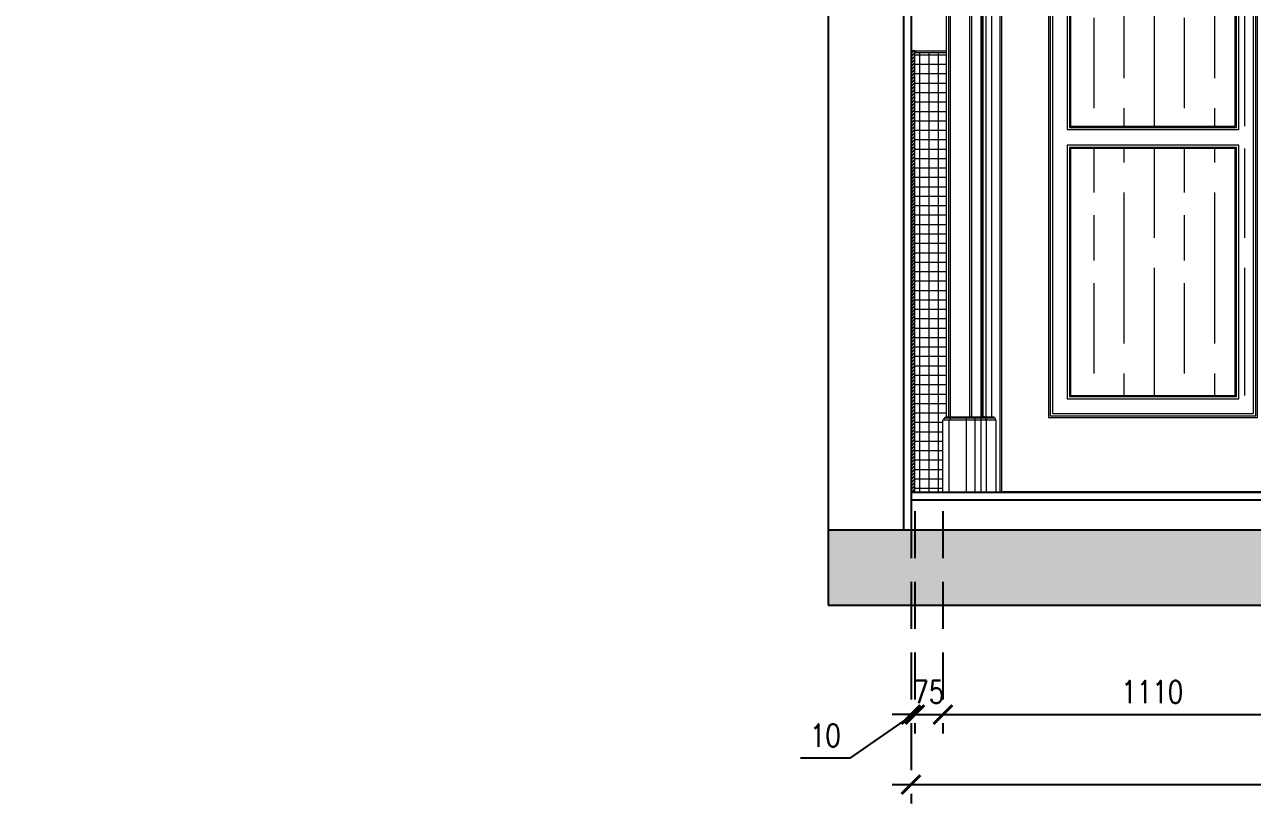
# Model space of a CAD drawing. Header units: inches. Extents: x -12478 to 399182, y -23212 to 525552.
# Drawn here: x 22575 to 25833, y -9886 to -7820 of the extents above; entities that cross this region are included whole.
import ezdxf

# ---------------------------------------------------------------- set-up
doc = ezdxf.new("R2010")
doc.units = ezdxf.units.IN
doc.header["$LTSCALE"] = 1000
doc.header["$MEASUREMENT"] = 0
for name, pattern in [('DASHED', [0.75, 0.5, -0.25]), ('HIDDEN', [0.375, 0.25, -0.125]), ('HIDDEN2', [0.1875, 0.125, -0.0625])]:
    doc.linetypes.add(name, pattern=pattern)
for name, color, linetype in [('8', 8, 'Continuous'), ('A-DIM', 9, 'Continuous'), ('A-Hidden', 8, 'HIDDEN'), ('Layer1', 1, 'Continuous'), ('Layer3', 3, 'Continuous'), ('Layer7', 8, 'Continuous'), ('WOOD', 23, 'Continuous')]:
    doc.layers.add(name, color=color, linetype=linetype)
doc.layers.add('CQ Marble', color=6, linetype='Continuous', lineweight=0)
doc.layers.add('Sanitaire', color=253, linetype='Continuous', lineweight=0)
doc.styles.add('ZZ-Dim All', font='romans.shx', dxfattribs={"width": 0.8})
doc.dimstyles.new('DIM-100', dxfattribs={"dimscale": 50, "dimtxt": 1.25, "dimasz": 1, "dimexe": 1, "dimexo": 1, "dimgap": 0.6, "dimtad": 1, "dimdec": 0, "dimrnd": 5, "dimdsep": 46, "dimtxsty": 'ZZ-Dim All', "dimblk1": 'ARCHTICK', "dimblk2": 'ARCHTICK', "dimsah": 1, "dimcen": 1, "dimdle": 1, "dimclrd": 256, "dimclre": 8, "dimclrt": 256, "dimazin": 2, "dimtfac": 1, "dimtdec": 0, "dimtix": 1, "dimtmove": 2, "dimatfit": 2, "dimfxl": 0.1, "dimtolj": 1, "dimtzin": 0, "dimlwd": -1, "dimlwe": -1, "dimarcsym": 0})

# ---------------------------------------------------------------- blocks, each defined once
blk = doc.blocks.new('A$C296266e4')
at = {"layer": '8', "lineweight": 0}
h = blk.add_hatch(dxfattribs=at)
h.set_pattern_fill('GOST_WOOD', color=256, scale=40)
h.set_pattern_definition([(90, (386452.5, 119717.87), (-240, -1e-14), [400, -80]), (90, (386372.5, 119637.87), (-240, -1e-14), [240, -60, 120, -60]), (90, (386292.5, 119517.87), (-240, -1e-14), [400, -80])])
h.paths.add_polyline_path([(831, 971), (339, 971), (339, 1675), (831, 1675)])
h = blk.add_hatch(dxfattribs=at)
h.set_pattern_fill('GOST_WOOD', color=256, scale=40)
h.set_pattern_definition([(90, (386452.5, 119014.2), (-240, -1e-14), [400, -80]), (90, (386372.5, 118934.2), (-240, -1e-14), [240, -60, 120, -60]), (90, (386292.5, 118814.2), (-240, -1e-14), [400, -80])])
h.paths.add_polyline_path([(339, 912), (831, 912), (831, 257), (339, 257)])
at = {"layer": 'Layer7', "linetype": 'HIDDEN2', "lineweight": 0, "ltscale": 30, "elevation": 0}
blk.add_lwpolyline([(101.3, 0), (101.3, 2600), (1010, 2600), (1010, 0)], dxfattribs=at)
at = {"layer": 'WOOD', "lineweight": 0}
for p, q in [((138.9, 196.5, 0), (3.8, 196.5, 0)), ((63.1, 0, 0), (63.1, 200, 0)), ((85.5, 0, 0), (85.5, 200, 0)), ((3.8, 192.5, 0), (138.9, 192.5, 0)), ((16.4, 0, 0), (16.4, 192.5, 0)), ((115.8, 0, 0), (115.7, 192.5, 0)), ((1111.3, 0, 0), (13.7, 0, 0))]:
    blk.add_line(p, q, dxfattribs=at)
at = {"layer": 'WOOD', "lineweight": 0, "elevation": 0}
for points in [[(10, 200), (10, 2691.3), (941.3, 2691.3)], [(16, 200), (16, 2685.3), (941.3, 2685.3)], [(20.4, 200), (20.4, 2680.9), (941.3, 2680.9)], [(71.5, 200), (71.5, 2629.8), (941.3, 2629.8)], [(76.5, 200), (76.5, 2624.9), (941.3, 2624.9)], [(103, 200), (103, 2598.3), (941.3, 2598.3)], [(107, 200), (107, 2594.3), (941.3, 2594.3)], [(115, 200), (115, 2586.3), (941.3, 2586.3)], [(130, 200), (130, 2571.3), (941.3, 2571.3)], [(152.3, 0), (152.3, 2549), (941.3, 2549)], [(156.3, 0), (156.3, 2545), (941.3, 2545)], [(160, 2), (955, 2)]]:
    blk.add_lwpolyline(points, dxfattribs=at)
for points in [[(280, 198), (835, 198), (835, 2498), (280, 2498)], [(285, 203), (830, 203), (830, 2493), (285, 2493)], [(291, 209), (824, 209), (824, 2487), (291, 2487)], [(785, 962), (785, 1684), (330, 1684), (330, 962)], [(779, 968), (779, 1678), (336, 1678), (336, 968)], [(776, 971), (776, 1675), (339, 1675), (339, 971)], [(785, 248), (785, 921), (330, 921), (330, 248)], [(779, 254), (779, 915), (336, 915), (336, 254)], [(776, 257), (776, 912), (339, 912), (339, 257)]]:
    blk.add_lwpolyline(points, close=True, dxfattribs=at)
for points in [[(0, 0), (0, 0), (0, 192.5), (3.8, 192.5), (3.8, 196.5, 0.423814), (7.3, 200), (7.3, 200), (135.3, 200, 0.430156), (138.9, 196.5), (138.9, 192.5), (140.3, 192.5), (140.3, 0), (0, 0)], [(16.4, 192.5), (19.5, 192.4), (19.5, 196.4, 0.454305), (23, 200), (27, 200)], [(117.6, 192.5), (113.8, 192.4), (113.8, 196.4, -0.454305), (110.3, 200), (106.3, 200)]]:
    blk.add_lwpolyline(points, format="xyb", dxfattribs=at)
blk = doc.blocks.new('_ARCHTICK')
at = {"color": 0, "linetype": 'ByBlock', "const_width": 0.15}
blk.add_lwpolyline([(-0.5, -0.5), (0.5, 0.5)], dxfattribs=at)
blk = doc.blocks.new('*D631')
at = {"layer": 'A-DIM', "color": 8, "linetype": 'HIDDEN2', "transparency": 16777216}
for p, q in [((24926.7, -9110.6), (24926.7, -9700.6)), ((24936.7, -9110.6), (24936.7, -9700.6))]:
    blk.add_line(p, q, dxfattribs=at)
at = {"layer": 'A-DIM', "transparency": 16777216}
for p, q in [((24931.7, -9650.6), (24764.7, -9765.9)), ((24926.7, -9650.6), (24876.7, -9650.6)), ((24936.7, -9650.6), (24926.7, -9650.6)), ((24936.7, -9650.6), (24926.7, -9650.6)), ((24936.7, -9650.6), (24986.7, -9650.6)), ((24764.7, -9765.9), (24633.8, -9765.9))]:
    blk.add_line(p, q, dxfattribs=at)
at = {"layer": 'Defpoints', "color": 0, "transparency": 16777216}
for p in [(24926.7, -9060.6, 0), (24936.7, -9060.6, 0), (24926.7, -9650.6)]:
    blk.add_point(p, dxfattribs=at)
at = {"layer": 'A-DIM', "transparency": 16777216, "xscale": 50, "yscale": 50, "zscale": 50}
blk.add_blockref('_ARCHTICK', (24926.7, -9650.6), dxfattribs=at)
at = {"layer": 'A-DIM', "transparency": 16777216, "xscale": 50, "yscale": 50, "zscale": 50, "rotation": 180}
blk.add_blockref('_ARCHTICK', (24936.7, -9650.6), dxfattribs=at)
at = {"layer": 'A-DIM', "color": 3, "transparency": 16777216, "insert": (24699.3, -9705.9), "char_height": 60, "attachment_point": 5, "style": 'ZZ-Dim All'}
blk.add_mtext('\\A1;10', dxfattribs=at)
blk = doc.blocks.new('*D632')
at = {"layer": 'A-DIM', "color": 8, "linetype": 'HIDDEN2', "transparency": 16777216}
for p, q in [((24926.7, -9110.6), (24926.7, -9886.4)), ((29426.7, -9110.6), (29426.7, -9886.4))]:
    blk.add_line(p, q, dxfattribs=at)
at = {"layer": 'A-DIM', "transparency": 16777216}
blk.add_line((24876.7, -9836.4), (29476.7, -9836.4), dxfattribs=at)
at = {"layer": 'Defpoints', "color": 0, "transparency": 16777216}
for p in [(24926.7, -9060.6, 0), (29426.7, -9060.6, 0), (29426.7, -9836.4)]:
    blk.add_point(p, dxfattribs=at)
at = {"layer": 'A-DIM', "transparency": 16777216, "xscale": 50, "yscale": 50, "zscale": 50, "rotation": 180}
blk.add_blockref('_ARCHTICK', (24926.7, -9836.4), dxfattribs=at)
at = {"layer": 'A-DIM', "transparency": 16777216, "xscale": 50, "yscale": 50, "zscale": 50}
blk.add_blockref('_ARCHTICK', (29426.7, -9836.4), dxfattribs=at)
at = {"layer": 'A-DIM', "color": 3, "transparency": 16777216, "insert": (27176.7, -9776.4), "char_height": 60, "attachment_point": 5, "style": 'ZZ-Dim All'}
blk.add_mtext('\\A1;4500', dxfattribs=at)
blk = doc.blocks.new('*D633')
at = {"layer": 'A-DIM', "color": 8, "linetype": 'HIDDEN2', "transparency": 16777216}
for p, q in [((24936.7, -9110.6), (24936.7, -9700.6)), ((25011.2, -9110.6), (25011.2, -9700.6))]:
    blk.add_line(p, q, dxfattribs=at)
at = {"layer": 'A-DIM', "transparency": 16777216}
for p, q in [((24936.7, -9650.6), (24886.7, -9650.6)), ((24936.7, -9650.6), (25011.2, -9650.6)), ((25011.2, -9650.6), (25061.2, -9650.6))]:
    blk.add_line(p, q, dxfattribs=at)
at = {"layer": 'Defpoints', "color": 0, "transparency": 16777216}
for p in [(24936.7, -9060.6, 0), (25011.2, -9060.6, 0), (25011.2, -9650.6)]:
    blk.add_point(p, dxfattribs=at)
at = {"layer": 'A-DIM', "transparency": 16777216, "xscale": 50, "yscale": 50, "zscale": 50}
blk.add_blockref('_ARCHTICK', (24936.7, -9650.6), dxfattribs=at)
at = {"layer": 'A-DIM', "transparency": 16777216, "xscale": 50, "yscale": 50, "zscale": 50, "rotation": 180}
blk.add_blockref('_ARCHTICK', (25011.2, -9650.6), dxfattribs=at)
at = {"layer": 'A-DIM', "color": 3, "transparency": 16777216, "insert": (24973.9, -9590.6), "char_height": 60, "attachment_point": 5, "style": 'ZZ-Dim All'}
blk.add_mtext('\\A1;75', dxfattribs=at)
blk = doc.blocks.new('*D634')
at = {"layer": 'A-DIM', "color": 8, "linetype": 'HIDDEN2', "transparency": 16777216}
for p, q in [((25011.2, -9110.6), (25011.2, -9700.6)), ((26122.5, -9110.6), (26122.5, -9700.6))]:
    blk.add_line(p, q, dxfattribs=at)
at = {"layer": 'A-DIM', "transparency": 16777216}
blk.add_line((24961.2, -9650.6), (26172.5, -9650.6), dxfattribs=at)
at = {"layer": 'Defpoints', "color": 0, "transparency": 16777216}
for p in [(25011.2, -9060.6, 0), (26122.5, -9060.6, 0), (26122.5, -9650.6)]:
    blk.add_point(p, dxfattribs=at)
at = {"layer": 'A-DIM', "transparency": 16777216, "xscale": 50, "yscale": 50, "zscale": 50, "rotation": 180}
blk.add_blockref('_ARCHTICK', (25011.2, -9650.6), dxfattribs=at)
at = {"layer": 'A-DIM', "transparency": 16777216, "xscale": 50, "yscale": 50, "zscale": 50}
blk.add_blockref('_ARCHTICK', (26122.5, -9650.6), dxfattribs=at)
at = {"layer": 'A-DIM', "color": 3, "transparency": 16777216, "insert": (25566.8, -9590.6), "char_height": 60, "attachment_point": 5, "style": 'ZZ-Dim All'}
blk.add_mtext('\\A1;1110', dxfattribs=at)

msp = doc.modelspace()

# ---------------------------------------------------------------- hatches: boundary and pattern name
h = msp.add_hatch()
h.set_pattern_fill('STEEL', color=8)
h.set_pattern_definition([(45, (18759.78701, -180), (-0.0883883476, 0.0883883476), []), (45, (18759.78701, -179.9375), (-0.0883883476, 0.0883883476), [])])
h.paths.add_polyline_path([(24939.2, -7889.1), (24926.7, -7889.1), (24926.7, -7891.1), (24936.7, -7891.1), (24936.7, -7893.6), (24939.2, -7893.6), (24939.2, -7891.1)])
h = msp.add_hatch()
h.set_pattern_fill('ANSI31', color=8, scale=50)
h.set_pattern_definition([(45, (18759.787, -4e-10), (-4.4194174, 4.4194174), [])])
h.paths.add_polyline_path([(24936.7, -7891.1), (24926.7, -7891.1), (24926.7, -9060.6), (24936.7, -9060.6)])
at = {"layer": 'Layer7'}
h = msp.add_hatch(dxfattribs=at)
h.set_pattern_fill('AR-CONC', color=256, scale=10, style=0)
h.set_pattern_definition([(50, (-17395.623, 1316.62), (71.72602, -6.27521), [7.5, -82.5]), (355, (-17395.62, 1316.62), (-13.87513, 75.21921), [6, -66]), (100.4514, (-17389.646, 1316.096), (57.85094, 68.94395), [6.37402, -70.11421]), (46.1842, (-17395.62, 1336.62), (106.7241, -16.5519), [11.25, -123.75]), (96.6356, (-17386.73, 1335.24), (93.46627, 97.41179), [9.56103, -105.1713]), (351.1842, (-17395.62, 1336.62), (93.4662, 97.41186), [9, -99]), (21, (-17385.623, 1331.62), (59.690705, -40.26189), [7.5, -82.5]), (326, (-17385.62, 1331.62), (24.33153, 72.515), [6, -66]), (71.4514, (-17380.65, 1328.26), (84.02226, 32.25305), [6.37402, -70.11421]), (37.5, (-17395.623, 1316.619), (1.215986, 33.289385), [0, -65.2, 0, -67, 0, -66.25]), (7.5, (-17395.623, 1316.62), (26.306954, 39.44117), [0, -38.2, 0, -63.7, 0, -25.25]), (327.5, (-17417.923, 1316.619), (53.382244, -2.255487), [0, -25, 0, -78, 0, -103.5]), (317.5, (-17427.923, 1316.62), (58.318617, 10.0105), [0, -32.5, 0, -51.8, 0, -73.5])])
h.paths.add_polyline_path([(24706.5, -9160.6), (24706.5, -9360.6), (29646.8, -9360.6), (29646.8, -9160.6)])
at = {"layer": 'Sanitaire'}
h = msp.add_hatch(dxfattribs=at)
h.set_pattern_fill('ANSI37', color=8, scale=200, angle=45)
h.set_pattern_definition([(90, (24849.77, -3e-08), (-25, 0), []), (180, (24849.77, -3e-08), (-4e-15, -25), [])])
edge = h.paths.add_edge_path(flags=17)
edge.add_arc((28689.6, -8523.4), 12.7, 0, 360)
edge = h.paths.add_edge_path()
edge.add_line((27830.7, -8000.6), (27830.7, -7997.6))
edge.add_line((27830.7, -7983.6), (27830.7, -7997.6))
edge.add_line((27830.7, -7983.6), (27830.7, -7980.6))
edge.add_line((26206.7, -7893.6), (26206.7, -9060.6))
edge.add_line((22574.6, -9060.6), (29737.7, -9060.6))
edge.add_line((28845.7, -8995.9), (28845.7, -9051.7))
edge.add_line((28845.7, -9058.1), (28845.7, -9051.7))
edge.add_line((28846.5, -9058.1), (28846.5, -9060.6))
edge.add_line((28846.5, -9058.1), (28845.7, -9058.1))
edge.add_line((28845.7, -8995.9), (28845.7, -8989.6))
edge.add_line((28845.7, -8979.5), (28845.7, -8989.6))
edge.add_arc((28846.5, -8979.5), 0.787, 91.8486, 180, ccw=False)
edge.add_line((28846.5, -8969.7), (28846.5, -8989.6))
edge.add_line((28827.6, -8969.7), (28844.4, -8969.7))
edge.add_line((28844.4, -8969.7), (28844.6, -8969.7))
edge.add_line((28844.9, -8969.7), (28844.6, -8969.7))
edge.add_line((28844.9, -8969.7), (28850.3, -8969.7))
edge.add_line((28827.3, -8969.7), (28827.6, -8969.7))
edge.add_line((28827.3, -8969.7), (28827.1, -8969.7))
edge.add_line((28812.7, -8969.7), (28827.1, -8969.7))
edge.add_line((28812.7, -8969.7), (28811.2, -8969.7))
edge.add_line((28782, -8969.7), (28811.2, -8969.7))
edge.add_line((28777.7, -8969.7), (28781.7, -8969.7))
edge.add_line((28781.7, -8969.7), (28782, -8969.7))
edge.add_line((28727.7, -8483.5), (28727.7, -8969.8))
edge.add_line((28777.7, -8969.7), (28776.1, -8969.7))
edge.add_line((28776.1, -8968.9), (28775.1, -8968.9))
edge.add_line((28771.2, -8968.9), (28775.1, -8968.9))
edge.add_line((28771.2, -8968.9), (28768.9, -8968.9))
edge.add_line((28768.9, -8968.9), (28730.8, -8968.9))
edge.add_line((28730, -8968.4), (28730.8, -8968.9))
edge.add_line((28730, -8968.4), (28730, -8967.9))
edge.add_arc((28730, -8965.6), 2.29, 180, 270.0001, ccw=False)
edge.add_line((28727.7, -8965.6), (28727.7, -8487.6))
edge.add_line((28698.4, -8533), (28727.6, -8533))
edge.add_line((28732.8, -8472.2), (28732.8, -8475.4))
edge.add_line((28732.8, -8475.4), (28732.8, -8476.9))
edge.add_line((28732.8, -8476.9), (28732.8, -8483.3))
edge.add_arc((28774.5, -8484), 0.635, 90, 180, ccw=False)
edge.add_line((28773.9, -8484), (28773.9, -8485.6))
edge.add_arc((28730, -8487.6), 2.29, 89.9996, 180, ccw=False)
edge.add_line((28730.8, -8484.3), (28730, -8484.8))
edge.add_line((28730, -8484.8), (28730, -8485.3))
edge.add_line((28730.8, -8484.3), (28768.9, -8484.3))
edge.add_line((28732.8, -8483.3), (28743.9, -8483.3))
edge.add_line((28743.9, -8483.3), (28748.5, -8483.3))
edge.add_line((28745, -8483.3), (28756.1, -8483.3))
edge.add_line((28756.1, -8483.3), (28793.6, -8483.3))
edge.add_line((28768.9, -8484.3), (28771.2, -8484.3))
edge.add_line((28773.9, -8484.3), (28771.2, -8484.3))
edge.add_line((28729.3, -8471.7), (28730.1, -8472.2))
edge.add_line((28748.5, -8472.2), (28730.1, -8472.2))
edge.add_arc((28729.3, -8469), 2.29, 180, 270.0002, ccw=False)
edge.add_line((28727.1, -8469), (28726.9, -8326))
edge.add_arc((28695.3, -8390.3), 6.35, -90, 0, ccw=False)
edge.add_line((28695.3, -8396.6), (28689, -8396.6))
edge.add_line((28689, -8396.6), (28682.6, -8396.6))
edge.add_arc((28682.6, -8390.3), 6.35, 180, 270, ccw=False)
edge.add_line((28676.3, -8382.1), (28676.3, -8390.3))
edge.add_line((28676.3, -7893.6), (28676.3, -8382))
edge.add_line((28701.7, -8390.3), (28701.7, -8382.1))
edge.add_line((28701.7, -8382), (28701.7, -8325.9))
edge.add_line((28701.6, -8326), (28726.9, -8326))
edge.add_line((28676.3, -7893.6), (26206.7, -7893.6))
edge.add_line((26206.7, -7893.6), (26206.7, -7980.6))
h = msp.add_hatch(dxfattribs=at)
h.set_pattern_fill('ANSI37', color=8, scale=200, angle=45)
h.set_pattern_definition([(90, (20349.77, -4e-10), (-25, 0), []), (180, (20349.77, -4e-10), (-4e-15, -25), [])])
h.paths.add_polyline_path([(25011.2, -8868.2), (25021.1, -8868.2), (25021.3, -7893.6), (24936.7, -7893.6), (24936.4, -9060.6), (25011.2, -9060.6)])

# ---------------------------------------------------------------- linework, layer by layer
at = {"layer": 'A-Hidden', "linetype": 'DASHED', "lineweight": 0, "ltscale": 10}
msp.add_line((31778.7, -9060.6, 0), (24615.6, -9060.6, 0), dxfattribs=at)
at = {"layer": 'CQ Marble'}
for p, q in [((24936.7, -7891.1, 0), (24926.7, -7891.1, 0)), ((24939.2, -7889.1, 0), (25021.2, -7889.1, 0)), ((24939.2, -7893.6, 0), (25021.2, -7893.6, 0))]:
    msp.add_line(p, q, dxfattribs=at)
at = {"layer": 'CQ Marble', "elevation": 0}
for points in [[(24926.7, -7889.1), (24939.2, -7889.1), (24939.2, -7891.1), (24939.2, -7893.6), (24936.7, -7893.6), (24936.7, -7891.1), (24926.7, -7891.1)], [(24936.7, -7891.1), (24926.7, -7891.1), (24926.7, -9060.6), (24936.7, -9060.6)]]:
    msp.add_lwpolyline(points, close=True, dxfattribs=at)
at = {"layer": 'Layer1'}
for p, q in [((24926.7, -9060.6, 0), (29446.7, -9060.6, 0)), ((24926.7, -9080.6, 0), (29446.7, -9080.6, 0))]:
    msp.add_line(p, q, dxfattribs=at)
at = {"layer": 'Layer3'}
for p, q in [((24706.5, -4710.6, 0), (24706.5, -9360.6, 0)), ((24906.7, -4910.6, 0), (24906.7, -9160.6, 0)), ((24926.7, -4910.6, 0), (24926.7, -9160.6, 0)), ((24706.5, -9160.6, 0), (29646.8, -9160.6, 0)), ((24706.5, -9360.6, 0), (29646.8, -9360.6, 0))]:
    msp.add_line(p, q, dxfattribs=at)

# ---------------------------------------------------------------- block references
at = {"color": 8}
msp.add_blockref('A$C296266e4', (25011.2, -9060.6, 0), dxfattribs=at)

# ---------------------------------------------------------------- dimensions: what is measured, and where the dimension line sits
at = {"layer": 'A-DIM'}
dim = msp.add_linear_dim(base=(24926.7, -9650.6, 0), p1=(24936.7, -9060.6, 0), p2=(24926.7, -9060.6, 0), dimstyle='DIM-100', override={"dimtxt": 1.2, "dimclrt": 3, "dimtmove": 1}, dxfattribs=at)
dim.commit()
dim.dimension.update_dxf_attribs({"geometry": '*D631', "text_midpoint": (24734.7, -9765.9, 0), "dimtype": 160})
for base, p1, p2, picture, middle in [((29426.7, -9836.4, 0), (24926.7, -9060.6, 0), (29426.7, -9060.6, 0), '*D632', (27176.7, -9776.4, 0)), ((25011.1606, -9650.6366), (24936.6626, -9060.6298, 0), (25011.1606, -9060.6293, 0), '*D633', (24973.9116, -9590.6366))]:
    dim = msp.add_linear_dim(base=base, p1=p1, p2=p2, dimstyle='DIM-100', override={"dimtxt": 1.2, "dimclrt": 3}, dxfattribs=at)
    dim.commit()
    dim.dimension.update_dxf_attribs({"geometry": picture, "text_midpoint": middle})
at = {"layer": 'A-DIM', "color": 8}
dim = msp.add_linear_dim(base=(26122.5, -9650.6), p1=(25011.2, -9060.6, 0), p2=(26122.5, -9060.6, 0), dimstyle='DIM-100', override={"dimtxt": 1.2, "dimclrt": 3}, dxfattribs=at)
dim.commit()
dim.dimension.update_dxf_attribs({"geometry": '*D634', "text_midpoint": (25566.8, -9590.6)})

doc.saveas('drawing.dxf')
